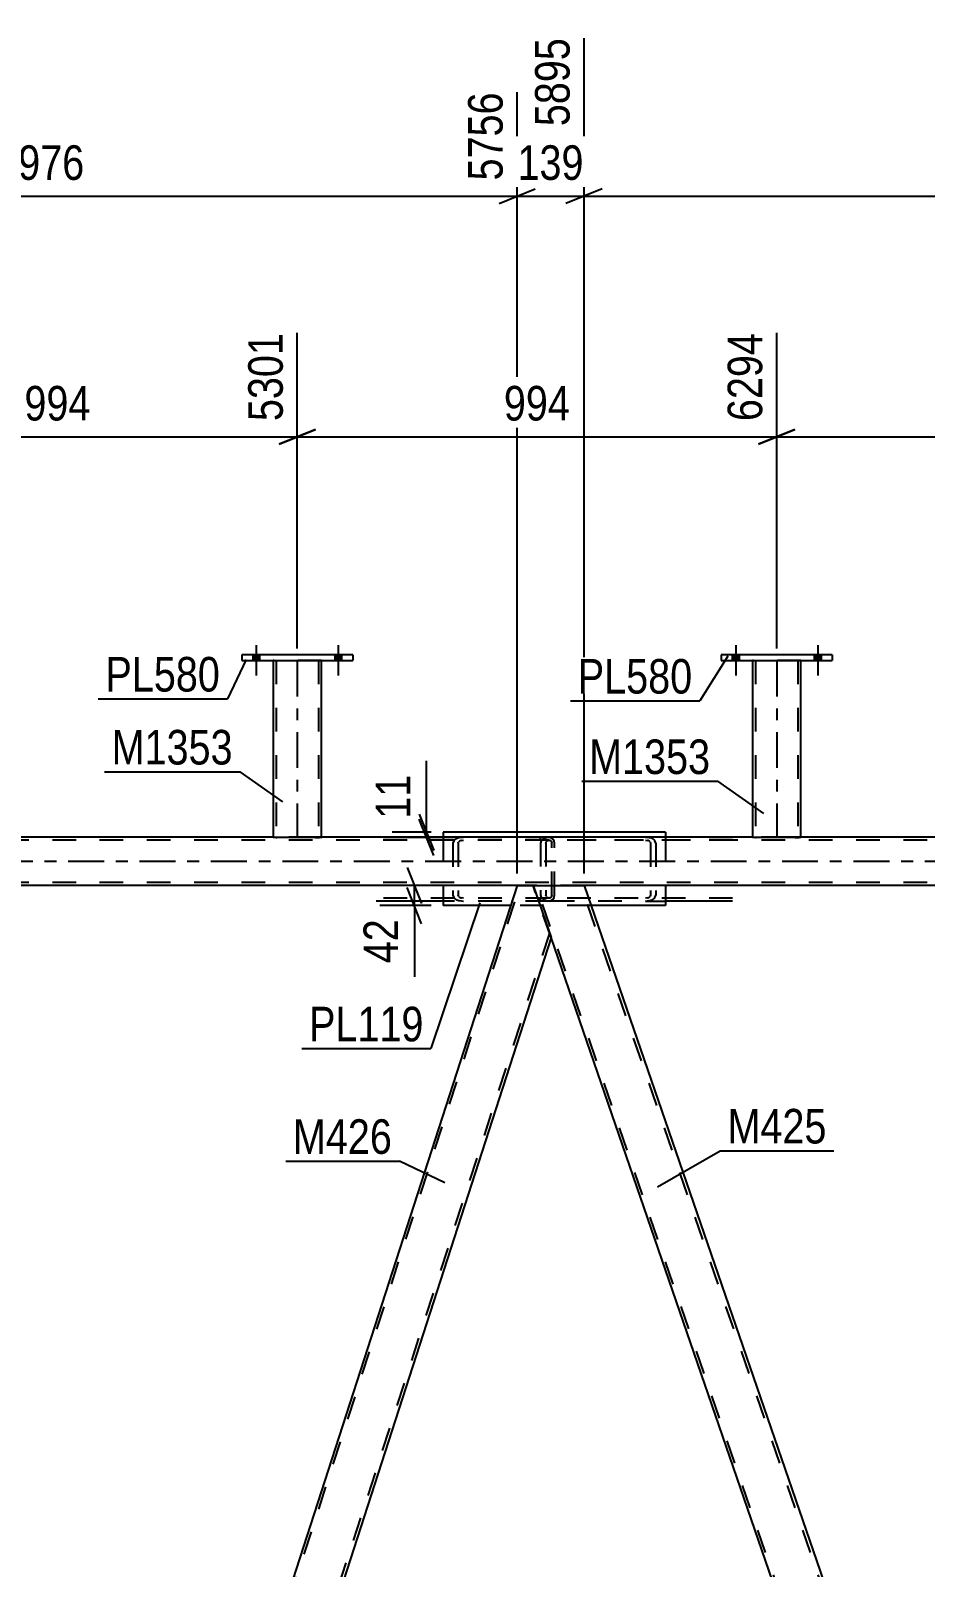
# Model space of a CAD drawing. Header units: millimetres. Extents: x -836 to 353, y -855 to -14.
# Drawn here: x -624.8 to -550.7, y -727.9 to -600.6 of the extents above; entities that cross this region are included whole.
import ezdxf

# ---------------------------------------------------------------- set-up
doc = ezdxf.new("R2010")
doc.units = ezdxf.units.MM
doc.linetypes.add('DXK_LINE_DOT2', pattern=[3.9198, 1.9599, -1.9599])
doc.linetypes.add('DXK_LINE_DOT3', pattern=[5.9187, 2.979, -0.9799, 0.9799, -0.9799])
doc.styles.add('Arial Narrow', font='ARIALN.TTF', dxfattribs={"height": 0.2})

# ---------------------------------------------------------------- blocks, each defined once
blk = doc.blocks.new('Part-570393895-6714 - 6499')
at = {"color": 7, "linetype": 'DXK_LINE_DOT2'}
for p, q in [((-80.13, -667.42), (-763.73, -667.42)), ((-600.72, -667.42), (-604.72, -667.42)), ((-560.97, -667.42), (-564.97, -667.42)), ((-80.13, -667.66), (-781.17, -667.66)), ((-80.13, -671.18), (-781.17, -671.18)), ((-578.94, -671.42), (-584.49, -671.42))]:
    blk.add_line(p, q, dxfattribs=at)
at = {"color": 2, "linetype": 'Continuous'}
for p, q in [((-604.72, -667.42), (-640.48, -667.42)), ((-564.97, -667.42), (-600.72, -667.42)), ((-525.22, -667.42), (-560.97, -667.42)), ((-584.49, -671.42), (-663.55, -671.42)), ((-499.88, -671.42), (-578.94, -671.42))]:
    blk.add_line(p, q, dxfattribs=at)
at = {"color": 7, "linetype": 'DXK_LINE_DOT3'}
blk.add_line((-80.13, -669.42), (-781.17, -669.42), dxfattribs=at)
blk = doc.blocks.new('Part-570393895-6570 - 6499')
at = {"color": 2, "linetype": 'Continuous'}
for p, q in [((-607.32, -652.3), (-607.32, -652.78)), ((-598.12, -652.3), (-607.32, -652.3)), ((-607.32, -652.78), (-598.12, -652.78)), ((-598.12, -652.3), (-598.12, -652.78))]:
    blk.add_line(p, q, dxfattribs=at)
blk = doc.blocks.new('Part-570393895-6815 - 6499')
at = {"color": 7, "linetype": 'DXK_LINE_DOT2'}
for p, q in [((-581.84, -667.43), (-596.18, -667.43)), ((-588.94, -667.43), (-589.27, -667.47)), ((-582.56, -667.67), (-582.56, -667.43)), ((-581.67, -667.47), (-581.84, -667.43)), ((-581.53, -667.57), (-581.67, -667.47)), ((-581.84, -667.67), (-596.18, -667.67)), ((-589.74, -667.73), (-589.81, -667.91)), ((-589.81, -667.91), (-589.81, -672.23)), ((-589.38, -667.91), (-589.34, -667.82)), ((-589.38, -667.91), (-589.38, -672.23)), ((-589.11, -667.69), (-588.94, -667.67)), ((-581.84, -667.67), (-581.75, -667.69)), ((-581.75, -667.69), (-581.68, -667.74)), ((-581.68, -667.74), (-581.63, -667.82)), ((-581.63, -667.82), (-581.62, -667.91)), ((-581.62, -672.23), (-581.62, -667.91)), ((-581.43, -667.73), (-581.53, -667.57)), ((-581.4, -667.91), (-581.43, -667.73)), ((-581.4, -672.23), (-581.4, -667.91)), ((-581.84, -672.47), (-596.18, -672.47)), ((-589.81, -672.23), (-589.74, -672.41)), ((-589.34, -672.32), (-589.38, -672.23)), ((-588.94, -672.47), (-589.11, -672.45)), ((-582.56, -672.71), (-582.56, -672.47)), ((-581.75, -672.45), (-581.84, -672.47)), ((-581.68, -672.4), (-581.75, -672.45)), ((-581.63, -672.32), (-581.68, -672.4)), ((-581.67, -672.67), (-581.53, -672.57)), ((-581.62, -672.23), (-581.63, -672.32)), ((-581.53, -672.57), (-581.43, -672.41)), ((-581.43, -672.41), (-581.4, -672.23)), ((-581.84, -672.71), (-590.61, -672.71)), ((-589.27, -672.67), (-588.94, -672.71)), ((-581.84, -672.71), (-581.67, -672.67))]:
    blk.add_line(p, q, dxfattribs=at)
at = {"color": 2, "linetype": 'Continuous'}
blk.add_line((-590.61, -672.71), (-596.18, -672.71), dxfattribs=at)
at = {"color": 7, "linetype": 'DXK_LINE_DOT2'}
for centre, radius, start, end in [((-589.14, -668.27), 0.813, 99.5774, 138.2055), ((-589.04, -668.09), 0.406, 99.5774, 138.2055), ((-589.14, -671.87), 0.813, 221.7863, 260.4144), ((-589.04, -672.05), 0.406, 221.7863, 260.4144)]:
    blk.add_arc(centre, radius, start, end, dxfattribs=at)
blk = doc.blocks.new('Bolt-570393895-6818 - 6499')
at = {"linetype": 'Continuous'}
for points in [[(-605.84, -652.3), (-606.4, -652.3), (-606.4, -652.78), (-605.84, -652.78)], [(-605.84, -652.3), (-606.4, -652.3), (-606.4, -652.78), (-605.84, -652.78)], [(-599.04, -652.3), (-599.6, -652.3), (-599.6, -652.78), (-599.04, -652.78)], [(-599.04, -652.3), (-599.6, -652.3), (-599.6, -652.78), (-599.04, -652.78)]]:
    blk.add_hatch(color=1, dxfattribs=at).paths.add_polyline_path(points)
at = {"color": 1, "linetype": 'Continuous'}
for p, q in [((-606.12, -651.5), (-606.12, -654.02)), ((-606.12, -651.5), (-606.12, -654.02)), ((-599.32, -651.5), (-599.32, -654.02)), ((-599.32, -651.5), (-599.32, -654.02)), ((-606.4, -652.3), (-606.4, -652.78)), ((-606.4, -652.3), (-606.4, -652.78)), ((-605.84, -652.3), (-605.84, -652.78)), ((-605.84, -652.3), (-605.84, -652.78)), ((-599.6, -652.3), (-599.6, -652.78)), ((-599.6, -652.3), (-599.6, -652.78)), ((-599.04, -652.3), (-599.04, -652.78)), ((-599.04, -652.3), (-599.04, -652.78))]:
    blk.add_line(p, q, dxfattribs=at)
blk = doc.blocks.new('Bolt-570393895-6820 - 6499')
at = {"linetype": 'Continuous'}
for points in [[(-566.09, -652.3), (-566.65, -652.3), (-566.65, -652.78), (-566.09, -652.78)], [(-566.09, -652.3), (-566.65, -652.3), (-566.65, -652.78), (-566.09, -652.78)], [(-559.29, -652.3), (-559.85, -652.3), (-559.85, -652.78), (-559.29, -652.78)], [(-559.29, -652.3), (-559.85, -652.3), (-559.85, -652.78), (-559.29, -652.78)]]:
    blk.add_hatch(color=1, dxfattribs=at).paths.add_polyline_path(points)
at = {"color": 1, "linetype": 'Continuous'}
for p, q in [((-566.37, -651.5), (-566.37, -654.02)), ((-566.37, -651.5), (-566.37, -654.02)), ((-559.57, -651.5), (-559.57, -654.02)), ((-559.57, -651.5), (-559.57, -654.02)), ((-566.65, -652.3), (-566.65, -652.78)), ((-566.65, -652.3), (-566.65, -652.78)), ((-566.09, -652.3), (-566.09, -652.78)), ((-566.09, -652.3), (-566.09, -652.78)), ((-559.85, -652.3), (-559.85, -652.78)), ((-559.85, -652.3), (-559.85, -652.78)), ((-559.29, -652.3), (-559.29, -652.78)), ((-559.29, -652.3), (-559.29, -652.78))]:
    blk.add_line(p, q, dxfattribs=at)
blk = doc.blocks.new('Part-570393895-6910 - 6499')
at = {"color": 2, "linetype": 'Continuous'}
for p, q in [((-590.61, -667.01), (-590.61, -667.42)), ((-572.19, -667.01), (-590.61, -667.01)), ((-572.19, -667.01), (-572.19, -667.42)), ((-590.61, -671.42), (-590.61, -673.09)), ((-572.19, -671.42), (-572.19, -673.09)), ((-585.03, -673.09), (-590.61, -673.09)), ((-572.19, -673.09), (-578.37, -673.09))]:
    blk.add_line(p, q, dxfattribs=at)
at = {"color": 7, "linetype": 'DXK_LINE_DOT2'}
for p, q in [((-590.61, -667.42), (-590.61, -671.42)), ((-572.19, -667.42), (-572.19, -671.42)), ((-578.37, -673.09), (-585.03, -673.09))]:
    blk.add_line(p, q, dxfattribs=at)
blk = doc.blocks.new('Part-570393895-6965 - 6499')
at = {"color": 7, "linetype": 'DXK_LINE_DOT2'}
for p, q in [((-581.69, -667.42), (-582.02, -667.46)), ((-566.62, -667.43), (-581.69, -667.42)), ((-573.53, -667.46), (-573.86, -667.43)), ((-582.49, -667.72), (-582.56, -667.9)), ((-582.56, -667.9), (-582.56, -672.22)), ((-582.12, -667.9), (-582.09, -667.81)), ((-582.12, -667.9), (-582.12, -672.22)), ((-581.85, -667.68), (-581.69, -667.66)), ((-566.62, -667.67), (-581.69, -667.66)), ((-573.86, -667.67), (-573.69, -667.68)), ((-573.46, -667.81), (-573.42, -667.91)), ((-573.42, -667.91), (-573.42, -672.23)), ((-572.99, -667.91), (-573.06, -667.72)), ((-572.99, -667.91), (-572.99, -672.23)), ((-582.56, -672.22), (-582.49, -672.41)), ((-582.09, -672.32), (-582.12, -672.22)), ((-581.69, -672.46), (-581.85, -672.45)), ((-566.62, -672.47), (-581.69, -672.46)), ((-573.69, -672.45), (-573.86, -672.47)), ((-573.42, -672.23), (-573.46, -672.32)), ((-573.06, -672.41), (-572.99, -672.23)), ((-582.02, -672.67), (-581.69, -672.7)), ((-581.69, -672.7), (-572.19, -672.71)), ((-573.86, -672.71), (-573.53, -672.67))]:
    blk.add_line(p, q, dxfattribs=at)
at = {"color": 2, "linetype": 'Continuous'}
blk.add_line((-566.62, -672.71), (-572.19, -672.71), dxfattribs=at)
at = {"color": 7, "linetype": 'DXK_LINE_DOT2'}
for centre, radius, start, end in [((-581.88, -668.26), 0.813, 99.5774, 138.2055), ((-573.66, -668.26), 0.813, 41.7863, 80.4144), ((-581.79, -668.08), 0.406, 99.5774, 138.2055), ((-573.76, -668.08), 0.406, 41.7863, 80.4144), ((-581.88, -671.87), 0.813, 221.7863, 260.4144), ((-581.79, -672.05), 0.406, 221.7863, 260.4144), ((-573.76, -672.05), 0.406, 279.5774, 318.2055), ((-573.66, -671.87), 0.813, 279.5774, 318.2055)]:
    blk.add_arc(centre, radius, start, end, dxfattribs=at)
blk = doc.blocks.new('Part-570393895-6976 - 6499')
at = {"color": 2, "linetype": 'Continuous'}
for p, q in [((-584.49, -671.42), (-622.77, -789.89)), ((-584.49, -671.42), (-583.17, -671.42)), ((-583.17, -671.42), (-581.68, -675.74)), ((-581.68, -675.74), (-619.7, -793.43)), ((-621.55, -793.43), (-622.77, -789.89))]:
    blk.add_line(p, q, dxfattribs=at)
at = {"color": 7, "linetype": 'DXK_LINE_DOT2'}
for p, q in [((-622.63, -790.27), (-584.24, -671.42)), ((-581.81, -675.37), (-619.96, -793.43)), ((-619.7, -793.43), (-621.55, -793.43))]:
    blk.add_line(p, q, dxfattribs=at)
blk = doc.blocks.new('Part-570393895-7028 - 6499')
at = {"color": 2, "linetype": 'Continuous'}
for p, q in [((-583.17, -671.42), (-578.94, -671.42)), ((-578.94, -671.42), (-538.16, -789.89)), ((-541.17, -793.43), (-581.68, -675.74))]:
    blk.add_line(p, q, dxfattribs=at)
at = {"color": 7, "linetype": 'DXK_LINE_DOT2'}
for p, q in [((-581.68, -675.74), (-583.17, -671.42)), ((-540.92, -793.43), (-582.92, -671.42)), ((-582.92, -671.42), (-582.9, -671.42)), ((-537.19, -793.43), (-579.19, -671.42)), ((-536.94, -793.43), (-538.16, -789.89)), ((-541.17, -793.43), (-536.94, -793.43))]:
    blk.add_line(p, q, dxfattribs=at)
blk = doc.blocks.new('Part-570393895-7051 - 6499')
at = {"color": 2, "linetype": 'Continuous'}
for p, q in [((-667.78, -671.42), (-663.55, -671.42)), ((-663.55, -671.42), (-622.77, -789.89)), ((-666.29, -675.74), (-625.78, -793.43))]:
    blk.add_line(p, q, dxfattribs=at)
at = {"color": 7, "linetype": 'DXK_LINE_DOT2'}
for p, q in [((-667.78, -671.42), (-666.29, -675.74)), ((-625.52, -793.43), (-667.53, -671.42)), ((-667.53, -671.42), (-667.51, -671.42)), ((-663.8, -671.42), (-621.8, -793.43)), ((-622.77, -789.89), (-621.55, -793.43)), ((-621.55, -793.43), (-625.78, -793.43))]:
    blk.add_line(p, q, dxfattribs=at)
blk = doc.blocks.new('Part-570393895-7128 - 6499')
at = {"color": 2, "linetype": 'Continuous'}
for p, q in [((-564.97, -652.78), (-564.97, -667.42)), ((-560.97, -667.42), (-560.97, -652.78)), ((-561.45, -667.43), (-564.97, -667.43)), ((-561.01, -667.43), (-561.45, -667.43)), ((-560.98, -667.43), (-561.01, -667.43))]:
    blk.add_line(p, q, dxfattribs=at)
at = {"color": 7, "linetype": 'DXK_LINE_DOT2'}
for p, q in [((-560.97, -652.78), (-564.97, -652.78)), ((-564.73, -652.78), (-564.73, -667.43)), ((-561.21, -652.78), (-561.21, -667.43)), ((-564.97, -667.42), (-564.97, -667.43)), ((-564.97, -667.43), (-564.97, -667.43)), ((-564.97, -667.43), (-564.97, -667.43)), ((-564.73, -667.43), (-564.71, -667.43)), ((-564.71, -667.43), (-564.68, -667.43)), ((-564.68, -667.43), (-564.66, -667.43)), ((-561.45, -667.43), (-561.11, -667.43)), ((-560.98, -667.43), (-560.97, -667.43)), ((-560.97, -667.43), (-560.98, -667.43)), ((-560.97, -667.42), (-560.97, -667.43)), ((-560.97, -667.43), (-560.97, -667.42))]:
    blk.add_line(p, q, dxfattribs=at)
at = {"color": 7, "linetype": 'DXK_LINE_DOT3'}
blk.add_line((-562.97, -652.78), (-562.97, -667.43), dxfattribs=at)
blk = doc.blocks.new('Part-570393895-7133 - 6499')
at = {"color": 2, "linetype": 'Continuous'}
for p, q in [((-567.57, -652.3), (-567.57, -652.78)), ((-558.37, -652.3), (-567.57, -652.3)), ((-567.57, -652.78), (-558.37, -652.78)), ((-558.37, -652.3), (-558.37, -652.78))]:
    blk.add_line(p, q, dxfattribs=at)
blk = doc.blocks.new('Part-570393895-7157 - 6499')
at = {"color": 2, "linetype": 'Continuous'}
for p, q in [((-604.72, -652.78), (-604.72, -667.42)), ((-600.72, -667.42), (-600.72, -652.78)), ((-601.2, -667.43), (-604.72, -667.43)), ((-600.76, -667.43), (-601.2, -667.43)), ((-600.73, -667.43), (-600.76, -667.43))]:
    blk.add_line(p, q, dxfattribs=at)
at = {"color": 7, "linetype": 'DXK_LINE_DOT2'}
for p, q in [((-600.72, -652.78), (-604.72, -652.78)), ((-604.48, -652.78), (-604.48, -667.43)), ((-600.96, -652.78), (-600.96, -667.43)), ((-604.72, -667.42), (-604.72, -667.43)), ((-604.72, -667.43), (-604.72, -667.43)), ((-604.72, -667.43), (-604.72, -667.43)), ((-604.48, -667.43), (-604.47, -667.43)), ((-604.47, -667.43), (-604.43, -667.43)), ((-604.43, -667.43), (-604.41, -667.43)), ((-601.2, -667.43), (-600.87, -667.43)), ((-600.73, -667.43), (-600.72, -667.43)), ((-600.72, -667.43), (-600.73, -667.43)), ((-600.72, -667.42), (-600.72, -667.43)), ((-600.72, -667.43), (-600.72, -667.42))]:
    blk.add_line(p, q, dxfattribs=at)
at = {"color": 7, "linetype": 'DXK_LINE_DOT3'}
blk.add_line((-602.72, -652.78), (-602.72, -667.43), dxfattribs=at)
blk = doc.blocks.new('StraightDimension-570393895-7923 - 6499')
at = {"color": 7, "linetype": 'Continuous'}
for p, q in [((-663.55, -670.42), (-663.55, -601.16)), ((-584.49, -670.42), (-584.49, -605.66)), ((-662.05, -613.67), (-665.05, -614.87)), ((-585.99, -614.87), (-582.99, -613.67)), ((-663.55, -614.27), (-584.49, -614.27))]:
    blk.add_line(p, q, dxfattribs=at)
at = {"color": 0}
blk.add_wipeout([(-619.76, -613.52), (-619.76, -609.32), (-628.28, -609.32), (-628.28, -613.52)], dxfattribs=at)
at = {"color": 3, "style": 'Arial Narrow'}
blk.add_text('1976', height=2.863, dxfattribs=at).set_placement((-627.68, -612.92))
at = {"color": 0, "linetype": 'Continuous'}
blk.add_wipeout([(-585.09, -605.06), (-589.29, -605.06), (-589.29, -613.57), (-585.09, -613.57)], dxfattribs=at)
at = {"color": 3, "linetype": 'Continuous', "style": 'Arial Narrow'}
blk.add_text('5756', height=2.863, rotation=90.0002, dxfattribs=at).set_placement((-585.69, -612.97))
blk = doc.blocks.new('StraightDimension-570393895-7694 - 6499')
at = {"color": 7, "linetype": 'Continuous'}
for p, q in [((-578.94, -670.42), (-578.94, -601.16)), ((-499.88, -670.42), (-499.88, -605.66)), ((-577.44, -613.67), (-580.44, -614.87)), ((-501.38, -614.87), (-498.38, -613.67)), ((-578.94, -614.27), (-499.88, -614.27))]:
    blk.add_line(p, q, dxfattribs=at)
at = {"color": 0}
blk.add_wipeout([(-535.16, -613.52), (-535.16, -609.32), (-543.67, -609.32), (-543.67, -613.52)], dxfattribs=at)
at = {"color": 3, "style": 'Arial Narrow'}
blk.add_text('1976', height=2.863, dxfattribs=at).set_placement((-543.07, -612.92))
at = {"color": 0, "linetype": 'Continuous'}
blk.add_wipeout([(-500.48, -605.06), (-504.68, -605.06), (-504.68, -613.57), (-500.48, -613.57)], dxfattribs=at)
at = {"color": 3, "linetype": 'Continuous', "style": 'Arial Narrow'}
blk.add_text('7872', height=2.863, rotation=90.0002, dxfattribs=at).set_placement((-501.08, -612.97))
blk = doc.blocks.new('StraightDimension-570393895-27138 - 6499')
at = {"color": 7, "linetype": 'Continuous'}
for p, q in [((-642.48, -651.78), (-642.48, -625.61)), ((-602.72, -651.78), (-602.72, -625.61)), ((-640.98, -633.62), (-643.98, -634.82)), ((-642.48, -634.22), (-602.72, -634.22)), ((-604.22, -634.82), (-601.22, -633.62))]:
    blk.add_line(p, q, dxfattribs=at)
at = {"color": 0}
blk.add_wipeout([(-619.26, -633.47), (-619.26, -629.27), (-625.94, -629.27), (-625.94, -633.47)], dxfattribs=at)
at = {"color": 3, "style": 'Arial Narrow'}
blk.add_text('994', height=2.863, dxfattribs=at).set_placement((-625.34, -632.87))
at = {"color": 0, "linetype": 'Continuous'}
blk.add_wipeout([(-603.32, -625.01), (-607.52, -625.01), (-607.52, -633.52), (-603.32, -633.52)], dxfattribs=at)
at = {"color": 3, "linetype": 'Continuous', "style": 'Arial Narrow'}
blk.add_text('5301', height=2.863, rotation=90.0002, dxfattribs=at).set_placement((-603.92, -632.92))
blk = doc.blocks.new('StraightDimension-570393895-7942 - 6499')
at = {"color": 7, "linetype": 'Continuous'}
for p, q in [((-578.94, -670.42), (-578.94, -601.16)), ((-584.49, -670.42), (-584.49, -605.66)), ((-585.99, -614.87), (-582.99, -613.67)), ((-577.44, -613.67), (-580.44, -614.87)), ((-584.49, -614.27), (-578.94, -614.27))]:
    blk.add_line(p, q, dxfattribs=at)
at = {"color": 0}
blk.add_wipeout([(-578.37, -613.52), (-578.37, -609.32), (-585.06, -609.32), (-585.06, -613.52)], dxfattribs=at)
at = {"color": 3, "style": 'Arial Narrow'}
blk.add_text('139', height=2.863, dxfattribs=at).set_placement((-584.46, -612.92))
at = {"color": 0, "linetype": 'Continuous'}
blk.add_wipeout([(-579.54, -600.56), (-583.74, -600.56), (-583.74, -609.07), (-579.54, -609.07)], dxfattribs=at)
at = {"color": 3, "linetype": 'Continuous', "style": 'Arial Narrow'}
blk.add_text('5895', height=2.863, rotation=90.0002, dxfattribs=at).set_placement((-580.14, -608.47))
blk = doc.blocks.new('StraightDimension-570393895-25516 - 6499')
at = {"color": 7, "linetype": 'Continuous'}
for p, q in [((-592, -667.01), (-592, -661.1)), ((-592, -667.01), (-592, -661.1)), ((-592.6, -665.51), (-591.4, -668.51)), ((-591.4, -668.93), (-592.6, -665.93)), ((-591.61, -667.01), (-594.85, -667.01)), ((-591.61, -667.43), (-594.85, -667.43)), ((-592, -667.43), (-592, -667.01))]:
    blk.add_line(p, q, dxfattribs=at)
at = {"color": 0}
blk.add_wipeout([(-592.75, -661.62), (-596.95, -661.62), (-596.95, -666.48), (-592.75, -666.48)], dxfattribs=at)
at = {"color": 3, "style": 'Arial Narrow'}
blk.add_text('11', height=2.863, rotation=90.0002, dxfattribs=at).set_placement((-593.35, -665.88))
blk = doc.blocks.new('StraightDimension-570393895-25567 - 6499')
at = {"color": 7, "linetype": 'Continuous'}
for p, q in [((-593.61, -669.92), (-592.41, -672.92)), ((-591.61, -671.42), (-595.86, -671.42)), ((-592.41, -674.59), (-593.61, -671.59)), ((-593.01, -673.09), (-593.01, -671.42)), ((-591.61, -673.09), (-595.86, -673.09)), ((-593.01, -673.09), (-593.01, -678.99)), ((-593.01, -673.09), (-593.01, -678.99))]:
    blk.add_line(p, q, dxfattribs=at)
at = {"color": 0}
blk.add_wipeout([(-593.76, -673.61), (-597.96, -673.61), (-597.96, -678.47), (-593.76, -678.47)], dxfattribs=at)
at = {"color": 3, "style": 'Arial Narrow'}
blk.add_text('42', height=2.863, rotation=90.0002, dxfattribs=at).set_placement((-594.36, -677.87))
blk = doc.blocks.new('StraightDimension-570393895-27136 - 6499')
at = {"color": 7, "linetype": 'Continuous'}
for p, q in [((-562.97, -651.78), (-562.97, -625.61)), ((-523.22, -651.78), (-523.22, -625.61)), ((-561.47, -633.62), (-564.47, -634.82)), ((-562.97, -634.22), (-523.22, -634.22)), ((-524.72, -634.82), (-521.72, -633.62))]:
    blk.add_line(p, q, dxfattribs=at)
at = {"color": 0}
blk.add_wipeout([(-539.76, -633.47), (-539.76, -629.27), (-546.44, -629.27), (-546.44, -633.47)], dxfattribs=at)
at = {"color": 3, "style": 'Arial Narrow'}
blk.add_text('994', height=2.863, dxfattribs=at).set_placement((-545.84, -632.87))
at = {"color": 0, "linetype": 'Continuous'}
blk.add_wipeout([(-523.82, -625.01), (-528.02, -625.01), (-528.02, -633.52), (-523.82, -633.52)], dxfattribs=at)
at = {"color": 3, "linetype": 'Continuous', "style": 'Arial Narrow'}
blk.add_text('7288', height=2.863, rotation=90.0002, dxfattribs=at).set_placement((-524.42, -632.92))
blk = doc.blocks.new('StraightDimension-570393895-27137 - 6499')
at = {"color": 7, "linetype": 'Continuous'}
for p, q in [((-602.72, -651.78), (-602.72, -625.61)), ((-562.97, -651.78), (-562.97, -625.61)), ((-601.22, -633.62), (-604.22, -634.82)), ((-602.72, -634.22), (-562.97, -634.22)), ((-564.47, -634.82), (-561.47, -633.62))]:
    blk.add_line(p, q, dxfattribs=at)
at = {"color": 0}
blk.add_wipeout([(-579.51, -633.47), (-579.51, -629.27), (-586.19, -629.27), (-586.19, -633.47)], dxfattribs=at)
at = {"color": 3, "style": 'Arial Narrow'}
blk.add_text('994', height=2.863, dxfattribs=at).set_placement((-585.59, -632.87))
at = {"color": 0, "linetype": 'Continuous'}
blk.add_wipeout([(-563.57, -625.01), (-567.77, -625.01), (-567.77, -633.52), (-563.57, -633.52)], dxfattribs=at)
at = {"color": 3, "linetype": 'Continuous', "style": 'Arial Narrow'}
blk.add_text('6294', height=2.863, rotation=90.0002, dxfattribs=at).set_placement((-564.17, -632.92))
blk = doc.blocks.new('Mark-570393895-6906 - 6499')
at = {"color": 0}
blk.add_wipeout([(-592.24, -684.34), (-592.24, -681.34), (-601.74, -681.34), (-601.74, -684.34)], dxfattribs=at)
blk.add_wipeout([(-592.24, -684.34), (-592.24, -681.34), (-601.74, -681.34), (-601.74, -684.34)], dxfattribs=at)
at = {"color": 30, "linetype": 'Continuous'}
for p in [(-587.59, -672.86), (-602.34, -684.94)]:
    blk.add_line(p, (-591.64, -684.94), dxfattribs=at)
at = {"color": 3, "style": 'Arial Narrow'}
blk.add_text('PL119', height=2.863, dxfattribs=at).set_placement((-601.74, -684.34))
blk = doc.blocks.new('Mark-570393895-6566 - 6499')
at = {"color": 0}
blk.add_wipeout([(-609.11, -655.34), (-609.11, -652.34), (-618.62, -652.34), (-618.62, -655.34)], dxfattribs=at)
blk.add_wipeout([(-609.11, -655.34), (-609.11, -652.34), (-618.62, -652.34), (-618.62, -655.34)], dxfattribs=at)
at = {"color": 30, "linetype": 'Continuous'}
for p in [(-606.96, -652.69), (-619.22, -655.94)]:
    blk.add_line(p, (-608.51, -655.94), dxfattribs=at)
at = {"color": 3, "style": 'Arial Narrow'}
blk.add_text('PL580', height=2.863, dxfattribs=at).set_placement((-618.62, -655.34))
blk = doc.blocks.new('Mark-570393895-6972 - 6499')
at = {"color": 0}
blk.add_wipeout([(-594.85, -693.67), (-594.85, -690.67), (-603.08, -690.67), (-603.08, -693.67)], dxfattribs=at)
blk.add_wipeout([(-594.85, -693.67), (-594.85, -690.67), (-603.08, -690.67), (-603.08, -693.67)], dxfattribs=at)
at = {"color": 30, "linetype": 'Continuous'}
for p in [(-603.68, -694.27), (-590.47, -696.06)]:
    blk.add_line(p, (-594.25, -694.27), dxfattribs=at)
at = {"color": 3, "style": 'Arial Narrow'}
blk.add_text('M426', height=2.863, dxfattribs=at).set_placement((-603.08, -693.67))
blk = doc.blocks.new('Mark-570393895-7024 - 6499')
at = {"color": 0}
blk.add_wipeout([(-558.83, -692.81), (-558.83, -689.81), (-567.05, -689.81), (-567.05, -692.81)], dxfattribs=at)
blk.add_wipeout([(-558.83, -692.81), (-558.83, -689.81), (-567.05, -689.81), (-567.05, -692.81)], dxfattribs=at)
at = {"color": 30, "linetype": 'Continuous'}
for p, q in [((-572.85, -696.41), (-567.65, -693.41)), ((-567.65, -693.41), (-558.23, -693.41))]:
    blk.add_line(p, q, dxfattribs=at)
at = {"color": 3, "style": 'Arial Narrow'}
blk.add_text('M425', height=2.863, dxfattribs=at).set_placement((-567.05, -692.81))
blk = doc.blocks.new('Mark-570393895-7124 - 6499')
at = {"color": 0}
blk.add_wipeout([(-568.46, -662.18), (-568.46, -659.18), (-578.52, -659.18), (-578.52, -662.18)], dxfattribs=at)
blk.add_wipeout([(-568.46, -662.18), (-568.46, -659.18), (-578.52, -659.18), (-578.52, -662.18)], dxfattribs=at)
at = {"color": 30, "linetype": 'Continuous'}
for p in [(-579.12, -662.78), (-564.03, -665.45)]:
    blk.add_line(p, (-567.86, -662.78), dxfattribs=at)
at = {"color": 3, "style": 'Arial Narrow'}
blk.add_text('M1353', height=2.863, dxfattribs=at).set_placement((-578.52, -662.18))
blk = doc.blocks.new('Mark-570393895-7129 - 6499')
at = {"color": 0}
blk.add_wipeout([(-569.95, -655.51), (-569.95, -652.51), (-579.46, -652.51), (-579.46, -655.51)], dxfattribs=at)
blk.add_wipeout([(-569.95, -655.51), (-569.95, -652.51), (-579.46, -652.51), (-579.46, -655.51)], dxfattribs=at)
at = {"color": 30, "linetype": 'Continuous'}
for p in [(-567.03, -652.42), (-580.06, -656.11)]:
    blk.add_line(p, (-569.35, -656.11), dxfattribs=at)
at = {"color": 3, "style": 'Arial Narrow'}
blk.add_text('PL580', height=2.863, dxfattribs=at).set_placement((-579.46, -655.51))
blk = doc.blocks.new('Mark-570393895-7153 - 6499')
at = {"color": 0}
blk.add_wipeout([(-608.06, -661.39), (-608.06, -658.39), (-618.11, -658.39), (-618.11, -661.39)], dxfattribs=at)
blk.add_wipeout([(-608.06, -661.39), (-608.06, -658.39), (-618.11, -658.39), (-618.11, -661.39)], dxfattribs=at)
at = {"color": 30, "linetype": 'Continuous'}
for p in [(-618.71, -661.99), (-603.91, -664.49)]:
    blk.add_line(p, (-607.46, -661.99), dxfattribs=at)
at = {"color": 3, "style": 'Arial Narrow'}
blk.add_text('M1353', height=2.863, dxfattribs=at).set_placement((-618.11, -661.39))

msp = doc.modelspace()

# ---------------------------------------------------------------- block references
for name in ['Bolt-570393895-6818 - 6499', 'Bolt-570393895-6820 - 6499', 'Part-570393895-6570 - 6499', 'Part-570393895-7157 - 6499', 'Part-570393895-7133 - 6499', 'Part-570393895-7128 - 6499', 'Part-570393895-6714 - 6499', 'Part-570393895-6815 - 6499', 'Part-570393895-6910 - 6499', 'Part-570393895-6965 - 6499', 'Part-570393895-7051 - 6499', 'Part-570393895-6976 - 6499', 'Part-570393895-7028 - 6499']:
    msp.add_blockref(name, (0, 0))

# ---------------------------------------------------------------- next in the draw order: block references
for name in ['StraightDimension-570393895-7923 - 6499', 'StraightDimension-570393895-7694 - 6499', 'Mark-570393895-7024 - 6499', 'Mark-570393895-6972 - 6499']:
    msp.add_blockref(name, (0, 0))

# ---------------------------------------------------------------- next in the draw order: block references
for name in ['StraightDimension-570393895-7942 - 6499', 'StraightDimension-570393895-27138 - 6499', 'StraightDimension-570393895-27136 - 6499', 'Mark-570393895-7153 - 6499', 'StraightDimension-570393895-25516 - 6499', 'StraightDimension-570393895-25567 - 6499']:
    msp.add_blockref(name, (0, 0))

# ---------------------------------------------------------------- next in the draw order: block references
for name in ['StraightDimension-570393895-27137 - 6499', 'Mark-570393895-6566 - 6499', 'Mark-570393895-7124 - 6499', 'Mark-570393895-6906 - 6499']:
    msp.add_blockref(name, (0, 0))

# ---------------------------------------------------------------- next in the draw order: block references
msp.add_blockref('Mark-570393895-7129 - 6499', (0, 0))

doc.saveas('drawing.dxf')
